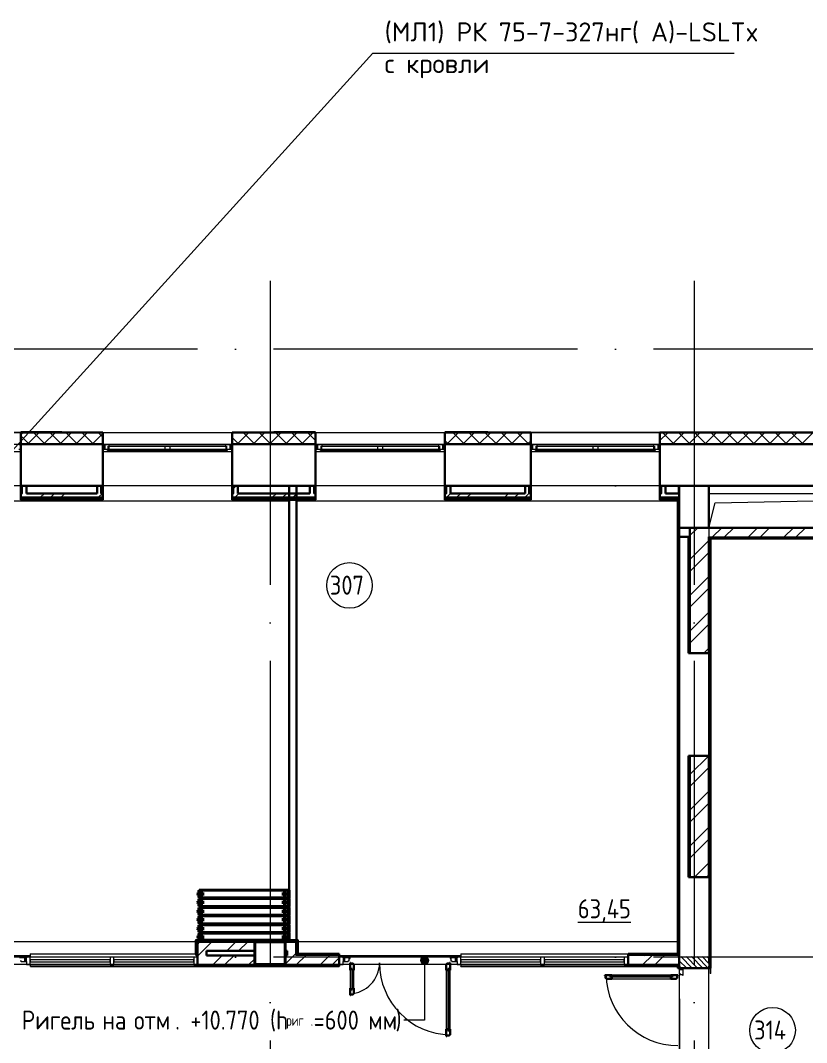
# Model space of a CAD drawing. Header units: millimetres. Extents: x -259793 to 503324, y -44556 to 93494.
# Drawn here: x 296682 to 307025, y -10289 to 3163 of the extents above; entities that cross this region are included whole.
import ezdxf

# ---------------------------------------------------------------- set-up
doc = ezdxf.new("R2010")
doc.units = ezdxf.units.MM
for name, pattern in [('ADSK_Линия сетки', [25, 20, -2.5, 0, -2.5]), ('ADSK_Сверху', [450, 300, -150]), ('ADSK_Штриховая_ш2 п1_5', [4.5, 3, -1.5])]:
    doc.linetypes.add(name, pattern=pattern)
for name, color, linetype, lineweight in [('_ Окна', 7, 'Continuous', 9), ('Аннотация', 7, 'Continuous', 18), ('Витраж', 7, 'Continuous', 9), ('Двери', 252, 'Continuous', 9), ('Линии', 7, 'Continuous', 9), ('Марки помещений', 252, 'Continuous', 20), ('Несущие колонны', 252, 'Continuous', 18), ('Обобщенные модели', 252, 'Continuous', 18), ('Ограждение', 252, 'Continuous', 9), ('Окна', 252, 'Continuous', 9), ('Оси', 252, 'Continuous', 9), ('Панели витража', 252, 'Continuous', 9), ('Перекрытие', 252, 'Continuous', 18), ('Стены внутренние', 7, 'Continuous', 18), ('Стены наружные', 7, 'Continuous', 18), ('Стены штриховка', 7, 'Continuous', 9)]:
    doc.layers.add(name, color=color, linetype=linetype, lineweight=lineweight)
doc.layers.add('Двери открывание', color=7, linetype='Continuous', lineweight=9, true_color=0xc0c0c0)
doc.layers.add('Радиофикация', color=7, linetype='Continuous')
doc.styles.add('GOST Common_2', font='', dxfattribs={"width": 0.9, "height": 250})
doc.styles.add('GOST Common_3', font='', dxfattribs={"height": 3.5})
doc.styles.add('Mipgost_5', font='', dxfattribs={"height": 250})
doc.styles.get('GOST Common_2').set_extended_font_data('GOST type B')
doc.styles.get('GOST Common_3').set_extended_font_data('GOST 2.304 type A')
doc.styles.get('Mipgost_5').set_extended_font_data('Mipgost')

# ---------------------------------------------------------------- blocks, each defined once
blk = doc.blocks.new('3 этаж')
at = {"layer": 'Аннотация', "lineweight": 9, "true_color": 0x636466}
h = blk.add_hatch(color=251, dxfattribs=at)
edge = h.paths.add_edge_path()
edge.add_arc((302000, -9207), 50, 0, 360)
at = {"color": 251, "lineweight": 18, "true_color": 0x636466}
for p, q in [((305741, -3063), (311746, -3063)), ((305823, -3185), (311746, -3063)), ((305741, -3513), (305823, -3185))]:
    blk.add_line(p, q, dxfattribs=at)
at = {"layer": '_ Окна', "color": 251, "true_color": 0x636466}
for p, q in [((296686, -2423), (296661, -2423)), ((296661, -2481), (296686, -2481)), ((297791, -2423), (297766, -2423)), ((297766, -2481), (297791, -2481)), ((297791, -2481), (297791, -2423)), ((299466, -2423), (299441, -2423)), ((299441, -2423), (299441, -2481)), ((299441, -2481), (299466, -2481)), ((300591, -2423), (300566, -2423)), ((300566, -2481), (300591, -2481)), ((300591, -2481), (300591, -2423)), ((302266, -2423), (302241, -2423)), ((302241, -2423), (302241, -2481)), ((302241, -2481), (302266, -2481)), ((303421, -2423), (303396, -2423)), ((303396, -2481), (303421, -2481)), ((303421, -2481), (303421, -2423)), ((305096, -2423), (305071, -2423)), ((305071, -2423), (305071, -2481)), ((305071, -2481), (305096, -2481))]:
    blk.add_line(p, q, dxfattribs=at)
at = {"layer": '_ Окна', "color": 251, "lineweight": 18, "true_color": 0x636466}
for p, q in [((297850, -2423), (297791, -2423)), ((297791, -2423), (297791, -2481)), ((297791, -2481), (297829, -2481)), ((297837, -2481), (297837, -2440)), ((297837, -2440), (297849, -2440)), ((297855, -2440), (297850, -2423)), ((299381, -2423), (299377, -2440)), ((299441, -2423), (299381, -2423)), ((299383, -2440), (299395, -2440)), ((299395, -2440), (299395, -2481)), ((299403, -2481), (299441, -2481)), ((299441, -2481), (299441, -2423)), ((300650, -2423), (300591, -2423)), ((300591, -2423), (300591, -2481)), ((300591, -2481), (300629, -2481)), ((300637, -2481), (300637, -2440)), ((300637, -2440), (300649, -2440)), ((300655, -2440), (300650, -2423)), ((302181, -2423), (302177, -2440)), ((302241, -2423), (302181, -2423)), ((302183, -2440), (302195, -2440)), ((302195, -2440), (302195, -2481)), ((302203, -2481), (302241, -2481)), ((302241, -2481), (302241, -2423)), ((303480, -2423), (303421, -2423)), ((303421, -2423), (303421, -2481)), ((303421, -2481), (303459, -2481)), ((303467, -2481), (303467, -2440)), ((303467, -2440), (303479, -2440)), ((303485, -2440), (303480, -2423)), ((305011, -2423), (305007, -2440)), ((305071, -2423), (305011, -2423)), ((305013, -2440), (305025, -2440)), ((305025, -2440), (305025, -2481)), ((305033, -2481), (305071, -2481)), ((305071, -2481), (305071, -2423))]:
    blk.add_line(p, q, dxfattribs=at)
at = {"layer": 'Аннотация', "color": 251, "lineweight": 9, "true_color": 0x636466}
for p, q in [((302000, -9207), (302000, -9993)), ((301735, -9993), (301728, -9993)), ((302000, -9993), (301735, -9993))]:
    blk.add_line(p, q, dxfattribs=at)
blk.add_circle((302000, -9207), 50, dxfattribs=at)
at = {"layer": 'Витраж', "color": 251, "lineweight": 18, "true_color": 0x636466, "extrusion": (0, 0, -1)}
for p, q in [((296811, -9163), (296761, -9163)), ((296761, -9163), (296761, -9173)), ((296761, -9223), (296761, -9263)), ((296761, -9263), (296811, -9263)), ((296811, -9263), (296811, -9163)), ((297911, -9163), (297861, -9163)), ((297861, -9163), (297861, -9263)), ((297861, -9263), (297911, -9263)), ((297911, -9263), (297911, -9163)), ((299011, -9163), (298961, -9163)), ((298961, -9163), (298961, -9263)), ((298961, -9263), (299011, -9263)), ((299011, -9263), (299011, -9163)), ((302476, -9163), (302426, -9163)), ((302426, -9163), (302426, -9173)), ((302426, -9223), (302426, -9263)), ((302426, -9263), (302476, -9263)), ((302476, -9263), (302476, -9163)), ((303576, -9163), (303526, -9163)), ((303526, -9163), (303526, -9263)), ((303526, -9263), (303576, -9263)), ((303576, -9263), (303576, -9163)), ((304676, -9163), (304626, -9163)), ((304626, -9163), (304626, -9263)), ((304626, -9263), (304676, -9263)), ((304676, -9263), (304676, -9163))]:
    blk.add_line(p, q, dxfattribs=at)
at = {"layer": 'Витраж', "color": 251, "true_color": 0x636466}
for p, q in [((297861, -9163), (296811, -9163)), ((297861, -9263), (296811, -9263)), ((298961, -9163), (297911, -9163)), ((298961, -9263), (297911, -9263)), ((303526, -9163), (302476, -9163)), ((303526, -9263), (302476, -9263)), ((304626, -9163), (303576, -9163)), ((304626, -9263), (303576, -9263))]:
    blk.add_line(p, q, dxfattribs=at)
at = {"layer": 'Витраж', "color": 251, "lineweight": 18, "true_color": 0x636466}
for p, q in [((300926, -9163), (300876, -9163)), ((300876, -9163), (300876, -9263)), ((300876, -9263), (300926, -9263)), ((300926, -9173), (300926, -9163)), ((300926, -9263), (300926, -9223))]:
    blk.add_line(p, q, dxfattribs=at)
at = {"layer": 'Двери', "color": 251, "true_color": 0x636466}
for p, q in [((296741, -9173), (296669, -9173)), ((296678, -9215), (296692, -9215)), ((296692, -9215), (296692, -9223)), ((296692, -9223), (296741, -9223)), ((296761, -9173), (296741, -9173)), ((296741, -9173), (296741, -9223)), ((296741, -9223), (296741, -9173)), ((296741, -9223), (296761, -9223)), ((296761, -9223), (296761, -9173)), ((300926, -9173), (300926, -9223)), ((300946, -9173), (300926, -9173)), ((300926, -9223), (300946, -9223)), ((300946, -9223), (300946, -9173)), ((301018, -9173), (300946, -9173)), ((300946, -9173), (300946, -9223)), ((300946, -9223), (300995, -9223)), ((300995, -9223), (300995, -9215)), ((300995, -9215), (301009, -9215)), ((301009, -9215), (301009, -9181)), ((301009, -9181), (301018, -9181)), ((301018, -9181), (301018, -9173)), ((302406, -9173), (302334, -9173)), ((302334, -9173), (302334, -9181)), ((302334, -9181), (302343, -9181)), ((302343, -9181), (302343, -9215)), ((302343, -9215), (302357, -9215)), ((302357, -9215), (302357, -9223)), ((302357, -9223), (302406, -9223)), ((302426, -9173), (302406, -9173)), ((302406, -9173), (302406, -9223)), ((302406, -9223), (302406, -9173)), ((302406, -9223), (302426, -9223)), ((302426, -9223), (302426, -9173)), ((301018, -9335), (301018, -9571)), ((301027, -9317), (301048, -9317)), ((301027, -9589), (301027, -9317)), ((301048, -9317), (301048, -9589)), ((301068, -9571), (301068, -9335)), ((302284, -9335), (302284, -10111)), ((302304, -9317), (302304, -10129)), ((302325, -9317), (302304, -9317)), ((302325, -10129), (302325, -9317)), ((302334, -10111), (302334, -9335)), ((304445, -9409), (305257, -9409)), ((304445, -9430), (304445, -9409)), ((305239, -9400), (304463, -9400)), ((305257, -9409), (305257, -9430)), ((305401, -9308), (305351, -9308)), ((305351, -9308), (305351, -9328)), ((305351, -9328), (305401, -9328)), ((305401, -9328), (305351, -9328)), ((305351, -9328), (305351, -9377)), ((305351, -9377), (305359, -9377)), ((305359, -9377), (305359, -9391)), ((305359, -9391), (305393, -9391)), ((305393, -9391), (305393, -9400)), ((305393, -9400), (305401, -9400)), ((305401, -9328), (305401, -9308)), ((305401, -9400), (305401, -9328)), ((305257, -9430), (304445, -9430)), ((304463, -9450), (305239, -9450)), ((301048, -9589), (301027, -9589)), ((302304, -10129), (302325, -10129))]:
    blk.add_line(p, q, dxfattribs=at)
at = {"layer": 'Двери', "color": 251, "lineweight": 30, "true_color": 0x636466}
for p, q in [((301026, -9241), (301018, -9241)), ((301018, -9241), (301018, -9335)), ((301026, -9250), (301026, -9241)), ((301060, -9250), (301026, -9250)), ((301060, -9259), (301060, -9250)), ((301068, -9259), (301060, -9259)), ((301068, -9335), (301068, -9259)), ((302292, -9259), (302284, -9259)), ((302284, -9259), (302284, -9335)), ((302292, -9250), (302292, -9259)), ((302326, -9250), (302292, -9250)), ((302334, -9241), (302326, -9241)), ((302326, -9241), (302326, -9250)), ((302334, -9335), (302334, -9241)), ((301027, -9335), (301018, -9335)), ((301027, -9317), (301027, -9335)), ((301048, -9317), (301027, -9317)), ((301048, -9335), (301048, -9317)), ((301068, -9335), (301048, -9335)), ((302284, -9335), (302304, -9335)), ((302304, -9335), (302304, -9317)), ((302304, -9317), (302325, -9317)), ((302325, -9317), (302325, -9335)), ((302325, -9335), (302334, -9335)), ((304463, -9400), (304369, -9400)), ((304369, -9400), (304369, -9408)), ((304369, -9408), (304378, -9408)), ((304378, -9408), (304378, -9442)), ((304445, -9409), (304463, -9409)), ((304445, -9430), (304445, -9409)), ((304463, -9409), (304463, -9400)), ((305333, -9400), (305239, -9400)), ((305239, -9409), (305239, -9400)), ((305257, -9409), (305239, -9409)), ((305257, -9430), (305257, -9409)), ((305324, -9442), (305324, -9408)), ((305324, -9408), (305333, -9408)), ((305333, -9408), (305333, -9400)), ((304378, -9442), (304387, -9442)), ((304387, -9442), (304387, -9450)), ((304387, -9450), (304463, -9450)), ((304463, -9430), (304445, -9430)), ((304463, -9450), (304463, -9430)), ((305239, -9430), (305257, -9430)), ((305239, -9450), (305239, -9430)), ((305239, -9450), (305315, -9450)), ((305315, -9450), (305315, -9442)), ((305315, -9442), (305324, -9442)), ((301018, -9571), (301018, -9665)), ((301027, -9571), (301018, -9571)), ((301018, -9665), (301026, -9665)), ((301026, -9665), (301026, -9656)), ((301026, -9656), (301060, -9656)), ((301027, -9589), (301027, -9571)), ((301048, -9589), (301027, -9589)), ((301048, -9571), (301048, -9589)), ((301068, -9571), (301048, -9571)), ((301060, -9656), (301060, -9647)), ((301060, -9647), (301068, -9647)), ((301068, -9647), (301068, -9571)), ((302284, -10111), (302284, -10205)), ((302284, -10111), (302304, -10111)), ((302284, -10205), (302292, -10205)), ((302292, -10205), (302292, -10196)), ((302292, -10196), (302326, -10196)), ((302304, -10111), (302304, -10129)), ((302304, -10129), (302325, -10129)), ((302325, -10111), (302334, -10111)), ((302325, -10129), (302325, -10111)), ((302326, -10196), (302326, -10187)), ((302326, -10187), (302334, -10187)), ((302334, -10187), (302334, -10111))]:
    blk.add_line(p, q, dxfattribs=at)
at = {"layer": 'Двери', "color": 251, "linetype": 'ADSK_Штриховая_ш2 п1_5', "true_color": 0x636466}
for p, q in [((305351, -9158), (305351, -9308)), ((305741, -9308), (305741, -9158)), ((305351, -9308), (305741, -9308))]:
    blk.add_line(p, q, dxfattribs=at)
at = {"layer": 'Двери', "color": 251, "linetype": 'Continuous', "lineweight": 18, "true_color": 0x636466}
for p, q in [((305449, -9308), (305351, -9211)), ((305378, -9308), (305351, -9281)), ((305519, -9308), (305369, -9158)), ((305590, -9308), (305440, -9158)), ((305661, -9308), (305511, -9158)), ((305731, -9308), (305581, -9158)), ((305741, -9247), (305652, -9158)), ((305741, -9176), (305723, -9158))]:
    blk.add_line(p, q, dxfattribs=at)
at = {"layer": 'Двери открывание', "color": 251, "true_color": 0x636466}
for centre, radius, start, end in [((301000, -9241), 406, 272.541, 0), ((302352, -9241), 946, 180, 268.9097), ((305333, -9382), 946, 181.0903, 270)]:
    blk.add_arc(centre, radius, start, end, dxfattribs=at)
at = {"layer": 'Линии', "color": 251, "linetype": 'ADSK_Сверху', "ltscale": 200, "true_color": 0x636466}
for p, q in [((305351, -8963), (294531, -8963)), ((305351, -9263), (294531, -9263))]:
    blk.add_line(p, q, dxfattribs=at)
at = {"layer": 'Марки помещений', "color": 251, "true_color": 0x636466}
for centre in [(301011, -4272), (306578, -10127)]:
    blk.add_circle(centre, 300, dxfattribs=at)
at = {"layer": 'Несущие колонны', "color": 251, "lineweight": 40, "true_color": 0x636466}
for p, q in [((299766, -8963), (300166, -8963)), ((299766, -9263), (299766, -8963)), ((300166, -8963), (299766, -8963)), ((299766, -8963), (299766, -9143)), ((300166, -8963), (300166, -9263)), ((300166, -9143), (300166, -8963)), ((300166, -9263), (299766, -9263)), ((299766, -9263), (300166, -9263))]:
    blk.add_line(p, q, dxfattribs=at)
at = {"layer": 'Несущие колонны', "color": 251, "true_color": 0x636466}
for p, q in [((299766, -9143), (299766, -9263)), ((300166, -9263), (300166, -9143))]:
    blk.add_line(p, q, dxfattribs=at)
at = {"layer": 'Обобщенные модели', "color": 251, "lineweight": 40, "true_color": 0x636466}
for p, q in [((299027, -8318), (299016, -8318)), ((299016, -8318), (299016, -8324)), ((299016, -8324), (299022, -8324)), ((299022, -8324), (299022, -8342)), ((299027, -8289), (299027, -8318)), ((299039, -8289), (299027, -8289)), ((300216, -8283), (299033, -8283)), ((299033, -8283), (299033, -8383)), ((299033, -8371), (299033, -8295)), ((299033, -8295), (299039, -8295)), ((299039, -8295), (299039, -8289)), ((299039, -8313), (299039, -8353)), ((299080, -8313), (299039, -8313)), ((299080, -8353), (299080, -8313)), ((300140, -8313), (300140, -8353)), ((300181, -8313), (300140, -8313)), ((300181, -8353), (300181, -8313)), ((300216, -8313), (300192, -8313)), ((300192, -8313), (300192, -8353)), ((300216, -8383), (300216, -8283)), ((300216, -8353), (300216, -8313)), ((299022, -8342), (299016, -8342)), ((299016, -8342), (299016, -8348)), ((299016, -8348), (299027, -8348)), ((299027, -8429), (299016, -8429)), ((299016, -8429), (299016, -8435)), ((299016, -8435), (299022, -8435)), ((299022, -8453), (299016, -8453)), ((299016, -8453), (299016, -8459)), ((299016, -8459), (299027, -8459)), ((299022, -8435), (299022, -8453)), ((299027, -8348), (299027, -8377)), ((299027, -8377), (299039, -8377)), ((299027, -8400), (299027, -8429)), ((299039, -8400), (299027, -8400)), ((299027, -8459), (299027, -8488)), ((299039, -8371), (299033, -8371)), ((299033, -8383), (300216, -8383)), ((300216, -8394), (299033, -8394)), ((299033, -8394), (299033, -8499)), ((299033, -8482), (299033, -8406)), ((299033, -8406), (299039, -8406)), ((299039, -8353), (299080, -8353)), ((299039, -8377), (299039, -8371)), ((299039, -8406), (299039, -8400)), ((299039, -8424), (299039, -8464)), ((299080, -8424), (299039, -8424)), ((299039, -8464), (299080, -8464)), ((299080, -8464), (299080, -8424)), ((300140, -8353), (300181, -8353)), ((300140, -8424), (300140, -8464)), ((300181, -8424), (300140, -8424)), ((300140, -8464), (300181, -8464)), ((300181, -8464), (300181, -8424)), ((300192, -8353), (300216, -8353)), ((300216, -8424), (300192, -8424)), ((300192, -8424), (300192, -8464)), ((300192, -8464), (300216, -8464)), ((300216, -8499), (300216, -8394)), ((300216, -8464), (300216, -8424)), ((299027, -8546), (299016, -8546)), ((299016, -8546), (299016, -8552)), ((299016, -8552), (299022, -8552)), ((299022, -8570), (299016, -8570)), ((299016, -8570), (299016, -8575)), ((299016, -8575), (299027, -8575)), ((299022, -8552), (299022, -8570)), ((299027, -8488), (299039, -8488)), ((299027, -8517), (299027, -8546)), ((299039, -8517), (299027, -8517)), ((299027, -8575), (299027, -8605)), ((299027, -8605), (299039, -8605)), ((299039, -8482), (299033, -8482)), ((299033, -8499), (300216, -8499)), ((300216, -8511), (299033, -8511)), ((299033, -8511), (299033, -8610)), ((299033, -8599), (299033, -8523)), ((299033, -8523), (299039, -8523)), ((299039, -8599), (299033, -8599)), ((299039, -8488), (299039, -8482)), ((299039, -8523), (299039, -8517)), ((299039, -8540), (299039, -8581)), ((299080, -8540), (299039, -8540)), ((299039, -8581), (299080, -8581)), ((299039, -8605), (299039, -8599)), ((299080, -8581), (299080, -8540)), ((300140, -8540), (300140, -8581)), ((300181, -8540), (300140, -8540)), ((300140, -8581), (300181, -8581)), ((300181, -8581), (300181, -8540)), ((300216, -8540), (300192, -8540)), ((300192, -8540), (300192, -8581)), ((300192, -8581), (300216, -8581)), ((300216, -8610), (300216, -8511)), ((300216, -8581), (300216, -8540)), ((299027, -8657), (299016, -8657)), ((299016, -8657), (299016, -8663)), ((299016, -8663), (299022, -8663)), ((299022, -8681), (299016, -8681)), ((299016, -8681), (299016, -8686)), ((299016, -8686), (299027, -8686)), ((299022, -8663), (299022, -8681)), ((299027, -8628), (299027, -8657)), ((299039, -8628), (299027, -8628)), ((299027, -8686), (299027, -8716)), ((299027, -8716), (299039, -8716)), ((299033, -8610), (300216, -8610)), ((300216, -8622), (299033, -8622)), ((299033, -8622), (299033, -8727)), ((299033, -8710), (299033, -8634)), ((299033, -8634), (299039, -8634)), ((299039, -8710), (299033, -8710)), ((299033, -8727), (300216, -8727)), ((300216, -8739), (299033, -8739)), ((299033, -8739), (299033, -8838)), ((299039, -8634), (299039, -8628)), ((299039, -8651), (299039, -8692)), ((299080, -8651), (299039, -8651)), ((299039, -8692), (299080, -8692)), ((299039, -8716), (299039, -8710)), ((299080, -8692), (299080, -8651)), ((300140, -8651), (300140, -8692)), ((300181, -8651), (300140, -8651)), ((300140, -8692), (300181, -8692)), ((300181, -8692), (300181, -8651)), ((300216, -8651), (300192, -8651)), ((300192, -8651), (300192, -8692)), ((300192, -8692), (300216, -8692)), ((300216, -8727), (300216, -8622)), ((300216, -8692), (300216, -8651)), ((300216, -8838), (300216, -8739)), ((299027, -8774), (299016, -8774)), ((299016, -8774), (299016, -8780)), ((299016, -8780), (299022, -8780)), ((299022, -8797), (299016, -8797)), ((299016, -8797), (299016, -8803)), ((299016, -8803), (299027, -8803)), ((299022, -8780), (299022, -8797)), ((299027, -8745), (299027, -8774)), ((299039, -8745), (299027, -8745)), ((299027, -8803), (299027, -8832)), ((299027, -8832), (299039, -8832)), ((299027, -8856), (299027, -8885)), ((299039, -8856), (299027, -8856)), ((299033, -8827), (299033, -8751)), ((299033, -8751), (299039, -8751)), ((299039, -8827), (299033, -8827)), ((299033, -8838), (300216, -8838)), ((300216, -8850), (299033, -8850)), ((299033, -8850), (299033, -8943)), ((299033, -8938), (299033, -8862)), ((299033, -8862), (299039, -8862)), ((299039, -8751), (299039, -8745)), ((299039, -8768), (299039, -8809)), ((299080, -8768), (299039, -8768)), ((299039, -8809), (299080, -8809)), ((299039, -8832), (299039, -8827)), ((299039, -8862), (299039, -8856)), ((299080, -8809), (299080, -8768)), ((300140, -8768), (300140, -8809)), ((300181, -8768), (300140, -8768)), ((300140, -8809), (300181, -8809)), ((300181, -8809), (300181, -8768)), ((300216, -8768), (300192, -8768)), ((300192, -8768), (300192, -8809)), ((300192, -8809), (300216, -8809)), ((300216, -8809), (300216, -8768)), ((300216, -8943), (300216, -8850)), ((299027, -8885), (299016, -8885)), ((299016, -8885), (299016, -8891)), ((299016, -8891), (299022, -8891)), ((299022, -8908), (299016, -8908)), ((299016, -8908), (299016, -8914)), ((299016, -8914), (299027, -8914)), ((299022, -8891), (299022, -8908)), ((299027, -8914), (299027, -8943)), ((299027, -8943), (299039, -8943)), ((299039, -8938), (299033, -8938)), ((299033, -8943), (300216, -8943)), ((299039, -8879), (299039, -8920)), ((299080, -8879), (299039, -8879)), ((299039, -8920), (299080, -8920)), ((299039, -8943), (299039, -8938)), ((299080, -8920), (299080, -8879)), ((300140, -8879), (300140, -8920)), ((300181, -8879), (300140, -8879)), ((300140, -8920), (300181, -8920)), ((300181, -8920), (300181, -8879)), ((300216, -8879), (300192, -8879)), ((300192, -8879), (300192, -8920)), ((300192, -8920), (300216, -8920)), ((300216, -8920), (300216, -8879))]:
    blk.add_line(p, q, dxfattribs=at)
at = {"layer": 'Ограждение', "color": 251, "true_color": 0x636466}
for p, q in [((296686, -2513), (294986, -2513)), ((299466, -2513), (297766, -2513)), ((302266, -2513), (300566, -2513)), ((305096, -2513), (303396, -2513)), ((296686, -2963), (294988, -2963)), ((299466, -2963), (297766, -2963)), ((302266, -2963), (300566, -2963)), ((305096, -2963), (303396, -2963)), ((305336, -2963), (305336, -3063)), ((300216, -3163), (294993, -3163)), ((296686, -3163), (294993, -3163)), ((296686, -3148), (296686, -3163)), ((297766, -3163), (297766, -3148)), ((299466, -3163), (297766, -3163)), ((299466, -3148), (299466, -3163)), ((305331, -3163), (300316, -3163)), ((300566, -3163), (300566, -3148)), ((302266, -3163), (300566, -3163)), ((302266, -3148), (302266, -3163)), ((303396, -3163), (303396, -3148)), ((305096, -3163), (303396, -3163)), ((305096, -3148), (305096, -3163)), ((305326, -3163), (305326, -9123)), ((305766, -3658), (305761, -3653)), ((305766, -9378), (305766, -3658)), ((305766, -3658), (311546, -3658)), ((298991, -8943), (298986, -8938)), ((298986, -8938), (298986, -9123)), ((299027, -8938), (298986, -8938)), ((300336, -8938), (300316, -8938)), ((300331, -8943), (300336, -8938)), ((300336, -9123), (300336, -8938)), ((296816, -9288), (296816, -9283)), ((296816, -9288), (300876, -9288)), ((300876, -9283), (300876, -9288)), ((302476, -9288), (302476, -9283)), ((302476, -9288), (305326, -9288)), ((305326, -9288), (305331, -9283)), ((305326, -9288), (305326, -9308)), ((305331, -9308), (305326, -9308)), ((305756, -9308), (305756, -9378)), ((305766, -9378), (305756, -9378))]:
    blk.add_line(p, q, dxfattribs=at)
at = {"layer": 'Окна', "color": 251, "true_color": 0x636466}
for p, q in [((297829, -2481), (298601, -2481)), ((297829, -2498), (297829, -2481)), ((298601, -2498), (297829, -2498)), ((297849, -2440), (298581, -2440)), ((297849, -2481), (297849, -2440)), ((299381, -2423), (297850, -2423)), ((298581, -2440), (298651, -2440)), ((298581, -2440), (298581, -2481)), ((298601, -2481), (298631, -2481)), ((298601, -2481), (298601, -2498)), ((298631, -2498), (298601, -2498)), ((298631, -2481), (299403, -2481)), ((298631, -2498), (298631, -2481)), ((299403, -2498), (298631, -2498)), ((298651, -2440), (299383, -2440)), ((298651, -2481), (298651, -2440)), ((299383, -2440), (299383, -2481)), ((299403, -2481), (299403, -2498)), ((300629, -2481), (301401, -2481)), ((300629, -2498), (300629, -2481)), ((301401, -2498), (300629, -2498)), ((300649, -2440), (301381, -2440)), ((300649, -2481), (300649, -2440)), ((302181, -2423), (300650, -2423)), ((301381, -2440), (301451, -2440)), ((301381, -2440), (301381, -2481)), ((301401, -2481), (301431, -2481)), ((301401, -2481), (301401, -2498)), ((301431, -2498), (301401, -2498)), ((301431, -2481), (302203, -2481)), ((301431, -2498), (301431, -2481)), ((302203, -2498), (301431, -2498)), ((301451, -2440), (302183, -2440)), ((301451, -2481), (301451, -2440)), ((302183, -2440), (302183, -2481)), ((302203, -2481), (302203, -2498)), ((303459, -2481), (304231, -2481)), ((303459, -2498), (303459, -2481)), ((304231, -2498), (303459, -2498)), ((303479, -2440), (304211, -2440)), ((303479, -2481), (303479, -2440)), ((305011, -2423), (303480, -2423)), ((304211, -2440), (304281, -2440)), ((304211, -2440), (304211, -2481)), ((304231, -2481), (304261, -2481)), ((304231, -2481), (304231, -2498)), ((304261, -2498), (304231, -2498)), ((304261, -2481), (305033, -2481)), ((304261, -2498), (304261, -2481)), ((305033, -2498), (304261, -2498)), ((304281, -2440), (305013, -2440)), ((304281, -2481), (304281, -2440)), ((305013, -2440), (305013, -2481)), ((305033, -2481), (305033, -2498))]:
    blk.add_line(p, q, dxfattribs=at)
at = {"layer": 'Оси', "color": 251, "linetype": 'ADSK_Линия сетки', "ltscale": 200, "true_color": 0x636466}
for p, q in [((299966, -263), (299966, -31390)), ((305546, -263), (305546, -31390)), ((314013, -1163), (237074, -1163)), ((314013, -2963), (237074, -2963)), ((314013, -9163), (237074, -9163))]:
    blk.add_line(p, q, dxfattribs=at)
at = {"layer": 'Панели витража', "color": 251, "lineweight": 18, "true_color": 0x636466}
for p, q in [((297861, -9201), (296811, -9201)), ((296811, -9201), (296811, -9226)), ((296811, -9226), (297861, -9226)), ((297861, -9226), (297861, -9201)), ((298961, -9201), (297911, -9201)), ((297911, -9201), (297911, -9226)), ((297911, -9226), (298961, -9226)), ((298961, -9226), (298961, -9201)), ((303526, -9201), (302476, -9201)), ((302476, -9201), (302476, -9226)), ((302476, -9226), (303526, -9226)), ((303526, -9226), (303526, -9201)), ((304626, -9201), (303576, -9201)), ((303576, -9201), (303576, -9226)), ((303576, -9226), (304626, -9226)), ((304626, -9226), (304626, -9201))]:
    blk.add_line(p, q, dxfattribs=at)
at = {"layer": 'Перекрытие', "color": 251, "true_color": 0x636466}
for p, q in [((305741, -3063), (311746, -3063)), ((305351, -9377), (305351, -10739))]:
    blk.add_line(p, q, dxfattribs=at)
at = {"layer": 'Стены внутренние', "color": 251, "true_color": 0x636466}
for p, q in [((294986, -2261), (296686, -2261)), ((297766, -2261), (299466, -2261)), ((300566, -2261), (302266, -2261)), ((303396, -2261), (305096, -2261)), ((294986, -2413), (296686, -2413)), ((297766, -2413), (299466, -2413)), ((300566, -2413), (302266, -2413)), ((303396, -2413), (305096, -2413)), ((305741, -6513), (305741, -5163)), ((305351, -9278), (305351, -9308)), ((305741, -9713), (305741, -9308)), ((305356, -9713), (305351, -9713)), ((305741, -9713), (305736, -9713))]:
    blk.add_line(p, q, dxfattribs=at)
at = {"layer": 'Стены внутренние', "color": 251, "lineweight": 30, "true_color": 0x636466}
for p, q in [((296686, -2261), (296686, -2963)), ((297766, -2261), (297226, -2261)), ((297766, -2963), (297766, -2261)), ((299466, -2261), (299466, -2963)), ((300566, -2261), (299466, -2261)), ((300566, -2963), (300566, -2261)), ((302266, -2261), (302266, -2963)), ((303396, -2261), (302831, -2261)), ((303396, -2963), (303396, -2261)), ((305096, -2261), (305096, -2963)), ((312448, -2261), (305096, -2261)), ((297766, -2413), (296686, -2413)), ((300566, -2413), (299466, -2413)), ((303396, -2413), (302266, -2413)), ((312296, -2413), (305096, -2413)), ((296761, -2963), (297691, -2963)), ((299541, -2963), (300491, -2963)), ((302341, -2963), (303321, -2963)), ((305171, -2963), (311746, -2963)), ((305351, -2963), (305351, -3063)), ((305741, -3513), (305741, -2963)), ((305351, -3513), (305491, -3513)), ((305471, -3633), (305351, -3633)), ((305471, -5163), (305471, -3633)), ((305741, -5163), (305471, -5163)), ((305471, -6513), (305741, -6513)), ((305471, -8113), (305471, -6513)), ((305741, -8113), (305471, -8113)), ((305351, -9308), (305741, -9308))]:
    blk.add_line(p, q, dxfattribs=at)
at = {"layer": 'Стены внутренние', "color": 251, "linetype": 'Continuous', "lineweight": 9, "true_color": 0x636466}
for p, q in [((296688, -2289), (296713, -2263)), ((296707, -2263), (296706, -2261)), ((296775, -2413), (296925, -2263)), ((297009, -2413), (296859, -2263)), ((296987, -2413), (297137, -2263)), ((297221, -2413), (297071, -2263)), ((297176, -2263), (297175, -2261)), ((297199, -2413), (297349, -2263)), ((297433, -2413), (297283, -2263)), ((297411, -2413), (297561, -2263)), ((297645, -2413), (297495, -2263)), ((297624, -2413), (297764, -2273)), ((297680, -2261), (297679, -2263)), ((297764, -2320), (297707, -2263)), ((297763, -2263), (297762, -2261)), ((297766, -2268), (297764, -2265)), ((299468, -2266), (299471, -2263)), ((299533, -2413), (299683, -2263)), ((299766, -2413), (299616, -2263)), ((299745, -2413), (299895, -2263)), ((299978, -2413), (299828, -2263)), ((299957, -2413), (300107, -2263)), ((300191, -2413), (300041, -2263)), ((300169, -2413), (300319, -2263)), ((300403, -2413), (300253, -2263)), ((300381, -2413), (300531, -2263)), ((300566, -2364), (300465, -2263)), ((300496, -2261), (300494, -2263)), ((302291, -2413), (302441, -2263)), ((302373, -2261), (302371, -2263)), ((302524, -2413), (302374, -2263)), ((302456, -2263), (302455, -2261)), ((302503, -2413), (302653, -2263)), ((302736, -2413), (302586, -2263)), ((302715, -2413), (302865, -2263)), ((302948, -2413), (302798, -2263)), ((302927, -2413), (303077, -2263)), ((303160, -2413), (303010, -2263)), ((303042, -2263), (303041, -2261)), ((303139, -2413), (303289, -2263)), ((303373, -2413), (303223, -2263)), ((305096, -2366), (305198, -2263)), ((305282, -2413), (305132, -2263)), ((305188, -2261), (305187, -2263)), ((305260, -2413), (305410, -2263)), ((305494, -2413), (305344, -2263)), ((305423, -2261), (305422, -2263)), ((305472, -2413), (305622, -2263)), ((305706, -2413), (305556, -2263)), ((305685, -2413), (305835, -2263)), ((305918, -2413), (305768, -2263)), ((305858, -2263), (305857, -2261)), ((305897, -2413), (306047, -2263)), ((306130, -2413), (305980, -2263)), ((306109, -2413), (306259, -2263)), ((306342, -2413), (306192, -2263)), ((306321, -2413), (306471, -2263)), ((306555, -2413), (306405, -2263)), ((306533, -2413), (306683, -2263)), ((306767, -2413), (306617, -2263)), ((306745, -2413), (306895, -2263)), ((306979, -2413), (306829, -2263)), ((306831, -2261), (306830, -2263)), ((306914, -2263), (306913, -2261)), ((306957, -2413), (307107, -2263)), ((296686, -2299), (296688, -2299)), ((296796, -2413), (296688, -2305)), ((299554, -2413), (299468, -2327)), ((302312, -2413), (302266, -2367)), ((303351, -2413), (303396, -2369)), ((303394, -2299), (303396, -2299))]:
    blk.add_line(p, q, dxfattribs=at)
at = {"layer": 'Стены наружные', "color": 251, "true_color": 0x636466}
for p, q in [((294986, -2256), (296686, -2256)), ((297226, -2256), (297766, -2256)), ((297766, -2256), (297766, -2261)), ((302831, -2256), (305661, -2256)), ((305661, -2261), (305661, -2256)), ((305343, -2978), (305336, -2978)), ((305343, -2963), (305343, -2978)), ((305741, -8113), (305741, -9308)), ((295211, -9143), (296811, -9143)), ((296811, -9123), (296811, -9163)), ((296811, -9123), (298991, -9123)), ((299766, -9263), (299766, -9143)), ((300166, -9143), (300166, -9263)), ((300876, -9143), (302476, -9143)), ((302476, -9123), (302476, -9163)), ((302476, -9123), (304676, -9123)), ((296761, -9263), (296669, -9263)), ((296811, -9263), (296811, -9283)), ((301018, -9263), (300926, -9263)), ((302284, -9263), (301068, -9263)), ((302426, -9263), (302334, -9263)), ((302476, -9263), (302476, -9283)), ((299011, -9283), (296811, -9283)), ((304676, -9283), (302476, -9283)), ((305356, -10739), (305356, -9713)), ((305736, -9713), (305736, -10808))]:
    blk.add_line(p, q, dxfattribs=at)
at = {"layer": 'Стены наружные', "color": 251, "lineweight": 30, "true_color": 0x636466}
for p, q in [((297226, -2256), (296686, -2256)), ((296686, -2256), (296686, -2261)), ((296686, -2261), (297226, -2261)), ((297226, -2261), (297226, -2256)), ((300566, -2256), (300016, -2256)), ((300016, -2256), (300016, -2261)), ((300566, -2261), (300566, -2256)), ((302831, -2256), (302266, -2256)), ((302266, -2256), (302266, -2261)), ((302266, -2261), (302831, -2261)), ((302831, -2261), (302831, -2256)), ((296686, -2963), (296686, -3148)), ((296761, -2963), (296686, -2963)), ((296761, -3063), (296761, -2963)), ((297691, -3063), (296761, -3063)), ((297691, -2963), (297691, -3063)), ((297766, -2963), (297691, -2963)), ((297766, -3148), (297766, -2963)), ((299466, -2963), (299466, -3148)), ((299541, -2963), (299466, -2963)), ((299541, -3063), (299541, -2963)), ((300491, -3063), (299541, -3063)), ((300216, -2963), (300216, -8948)), ((300316, -8948), (300316, -2963)), ((300491, -2963), (300491, -3063)), ((300566, -2963), (300491, -2963)), ((300566, -3148), (300566, -2963)), ((302266, -2963), (302266, -3148)), ((302341, -2963), (302266, -2963)), ((302341, -3063), (302341, -2963)), ((303321, -3063), (302341, -3063)), ((303321, -2963), (303321, -3063)), ((303396, -2963), (303321, -2963)), ((303396, -3148), (303396, -2963)), ((305096, -2963), (305096, -3148)), ((305171, -2963), (305096, -2963)), ((305171, -3063), (305171, -2963)), ((305351, -3063), (305171, -3063)), ((305351, -9278), (305351, -3063)), ((296686, -3148), (297766, -3148)), ((299466, -3148), (300566, -3148)), ((302266, -3148), (303396, -3148)), ((305096, -3148), (305331, -3148)), ((305331, -3143), (305336, -3143)), ((305331, -3148), (305331, -9123)), ((305336, -3143), (305336, -9128)), ((305491, -3513), (305491, -5163)), ((311731, -3513), (305491, -3513)), ((305741, -5163), (305741, -3633)), ((305756, -3653), (305756, -3648)), ((311566, -3648), (305756, -3648)), ((305761, -3653), (311561, -3653)), ((305761, -9308), (305761, -3653)), ((305491, -6513), (305491, -8113)), ((305741, -8113), (305741, -6513)), ((300331, -8943), (298991, -8943)), ((298991, -8943), (298991, -9128)), ((300326, -8948), (298996, -8948)), ((298996, -9143), (298996, -8948)), ((299011, -8963), (300311, -8963)), ((299011, -9283), (299011, -8963)), ((299766, -9083), (299766, -8963)), ((300166, -8963), (300166, -9083)), ((300311, -9143), (300311, -8963)), ((300326, -9128), (300326, -8948)), ((300331, -9123), (300331, -8943)), ((298991, -9128), (298996, -9128)), ((298996, -9143), (299011, -9143)), ((299131, -9083), (299766, -9083)), ((299131, -9143), (299131, -9083)), ((299766, -9143), (299131, -9143)), ((300166, -9083), (300191, -9083)), ((300191, -9143), (300166, -9143)), ((300191, -9083), (300191, -9143)), ((300876, -9123), (300331, -9123)), ((300876, -9283), (300876, -9123)), ((304676, -9123), (304676, -9283)), ((305331, -9123), (304676, -9123)), ((305336, -9128), (305331, -9128)), ((305351, -9143), (305336, -9143)), ((300166, -9263), (299766, -9263)), ((305331, -9278), (305336, -9278)), ((299011, -9283), (300876, -9283)), ((304676, -9283), (305331, -9283)), ((305331, -9283), (305331, -9308)), ((305331, -9308), (305351, -9308)), ((305741, -9308), (305761, -9308))]:
    blk.add_line(p, q, dxfattribs=at)
at = {"layer": 'Стены наружные', "color": 251, "linetype": 'Continuous', "lineweight": 9, "true_color": 0x636466}
for p, q in [((296706, -2261), (296706, -2261)), ((297175, -2261), (297172, -2256)), ((300498, -2256), (300496, -2261)), ((302375, -2257), (302373, -2261)), ((302455, -2261), (302452, -2256)), ((296947, -3113), (296997, -3063)), ((297082, -3113), (297132, -3063)), ((297217, -3113), (297267, -3063)), ((297710, -3113), (297760, -3063)), ((299491, -2994), (299522, -2963)), ((299507, -3113), (299557, -3063)), ((300000, -3113), (300050, -3063)), ((300135, -3113), (300185, -3063)), ((300270, -3113), (300320, -3063)), ((302277, -3063), (302278, -3062)), ((302278, -3062), (302291, -3050)), ((302290, -3113), (302340, -3063)), ((302340, -3063), (302341, -3063)), ((302425, -3113), (302475, -3063)), ((302560, -3113), (302610, -3063)), ((303053, -3113), (303103, -3063)), ((303188, -3113), (303238, -3063)), ((303321, -2981), (303338, -2963)), ((303323, -3113), (303373, -3063)), ((303371, -3030), (303383, -3018)), ((303383, -3018), (303396, -3005)), ((305096, -3002), (305108, -2990)), ((305108, -2990), (305121, -2977)), ((296686, -3138), (296699, -3126)), ((296699, -3126), (296711, -3113)), ((296747, -3148), (296752, -3143)), ((296818, -3148), (296823, -3143)), ((296889, -3148), (296894, -3143)), ((296894, -3143), (296899, -3138)), ((296899, -3138), (296911, -3126)), ((296911, -3126), (296924, -3113)), ((296959, -3148), (296964, -3143)), ((297030, -3148), (297035, -3143)), ((297101, -3148), (297106, -3143)), ((297111, -3138), (297123, -3126)), ((297123, -3126), (297136, -3113)), ((297171, -3148), (297176, -3143)), ((297242, -3148), (297247, -3143)), ((297313, -3148), (297318, -3143)), ((297318, -3143), (297323, -3138)), ((297323, -3138), (297335, -3126)), ((297335, -3126), (297348, -3113)), ((297384, -3148), (297389, -3143)), ((297454, -3148), (297459, -3143)), ((297525, -3148), (297530, -3143)), ((297535, -3138), (297548, -3126)), ((297548, -3126), (297560, -3113)), ((297596, -3148), (297601, -3143)), ((297666, -3148), (297671, -3143)), ((297737, -3148), (297742, -3143)), ((297742, -3143), (297747, -3138)), ((297747, -3138), (297760, -3126)), ((297760, -3126), (297766, -3120)), ((299466, -3117), (299469, -3113)), ((299505, -3148), (299510, -3143)), ((299576, -3148), (299581, -3143)), ((299646, -3148), (299651, -3143)), ((299656, -3138), (299669, -3126)), ((299669, -3126), (299681, -3113)), ((299717, -3148), (299722, -3143)), ((299788, -3148), (299793, -3143)), ((299858, -3148), (299863, -3143)), ((299863, -3143), (299868, -3138)), ((299868, -3138), (299881, -3126)), ((299881, -3126), (299893, -3113)), ((299929, -3148), (299934, -3143)), ((300000, -3148), (300005, -3143)), ((300071, -3148), (300076, -3143)), ((300081, -3138), (300093, -3126)), ((300093, -3126), (300106, -3113)), ((300141, -3148), (300146, -3143)), ((300212, -3148), (300217, -3143)), ((300283, -3148), (300288, -3143)), ((300288, -3143), (300293, -3138)), ((300293, -3138), (300305, -3126)), ((300305, -3126), (300318, -3113)), ((300353, -3148), (300358, -3143)), ((300424, -3148), (300429, -3143)), ((300495, -3148), (300500, -3143)), ((300505, -3138), (300517, -3126)), ((300517, -3126), (300530, -3113)), ((300566, -3148), (300566, -3148)), ((302266, -3145), (302268, -3143)), ((302333, -3148), (302338, -3143)), ((302404, -3148), (302409, -3143)), ((302409, -3143), (302414, -3138)), ((302414, -3138), (302427, -3126)), ((302427, -3126), (302439, -3113)), ((302475, -3148), (302480, -3143)), ((302545, -3148), (302550, -3143)), ((302616, -3148), (302621, -3143)), ((302626, -3138), (302639, -3126)), ((302639, -3126), (302651, -3113)), ((302687, -3148), (302692, -3143)), ((302758, -3148), (302763, -3143)), ((302828, -3148), (302833, -3143)), ((302833, -3143), (302838, -3138)), ((302838, -3138), (302851, -3126)), ((302851, -3126), (302863, -3113)), ((302899, -3148), (302904, -3143)), ((302970, -3148), (302975, -3143)), ((303040, -3148), (303045, -3143)), ((303050, -3138), (303063, -3126)), ((303063, -3126), (303075, -3113)), ((303111, -3148), (303116, -3143)), ((303182, -3148), (303187, -3143)), ((303253, -3148), (303258, -3143)), ((303258, -3143), (303263, -3138)), ((303263, -3138), (303275, -3126)), ((303275, -3126), (303288, -3113)), ((303323, -3148), (303328, -3143)), ((303394, -3148), (303396, -3147)), ((305096, -3144), (305096, -3143)), ((305162, -3148), (305167, -3143)), ((305172, -3138), (305184, -3126)), ((305184, -3126), (305197, -3113)), ((305232, -3148), (305237, -3143)), ((305303, -3148), (305308, -3143)), ((305331, -3192), (305336, -3187)), ((305336, -3187), (305351, -3172)), ((305343, -3113), (305351, -3106)), ((305331, -3262), (305336, -3257)), ((305331, -3333), (305336, -3328)), ((305331, -3404), (305336, -3399)), ((305331, -3474), (305336, -3469)), ((305331, -3545), (305336, -3540)), ((305331, -3616), (305336, -3611)), ((305336, -3611), (305351, -3596)), ((305491, -3617), (305595, -3513)), ((305789, -3633), (305909, -3513)), ((305946, -3633), (306066, -3513)), ((306260, -3633), (306380, -3513)), ((306417, -3633), (306537, -3513)), ((306732, -3633), (306852, -3513)), ((306889, -3633), (307009, -3513)), ((305331, -3687), (305336, -3682)), ((305331, -3757), (305336, -3752)), ((305491, -3932), (305741, -3682)), ((305756, -3686), (305761, -3681)), ((305756, -3757), (305761, -3752)), ((305788, -3653), (305793, -3648)), ((305859, -3653), (305864, -3648)), ((305930, -3653), (305935, -3648)), ((306000, -3653), (306005, -3648)), ((306071, -3653), (306076, -3648)), ((306142, -3653), (306147, -3648)), ((306212, -3653), (306217, -3648)), ((306282, -3648), (306282, -3633)), ((306283, -3653), (306288, -3648)), ((306354, -3653), (306359, -3648)), ((306425, -3653), (306430, -3648)), ((306495, -3653), (306500, -3648)), ((306566, -3653), (306571, -3648)), ((306637, -3653), (306642, -3648)), ((306707, -3653), (306712, -3648)), ((306778, -3653), (306783, -3648)), ((306849, -3653), (306854, -3648)), ((306882, -3648), (306882, -3633)), ((306919, -3653), (306924, -3648)), ((306990, -3653), (306995, -3648)), ((305331, -3828), (305336, -3823)), ((305331, -3899), (305336, -3894)), ((305491, -4089), (305741, -3839)), ((305756, -3827), (305761, -3822)), ((305756, -3898), (305761, -3893)), ((305331, -3969), (305336, -3964)), ((305331, -4040), (305336, -4035)), ((305336, -4035), (305351, -4020)), ((305756, -3969), (305761, -3964)), ((305756, -4039), (305761, -4034)), ((305331, -4111), (305336, -4106)), ((305491, -4403), (305741, -4153)), ((305741, -4054), (305756, -4039)), ((305756, -4110), (305761, -4105)), ((305331, -4182), (305336, -4177)), ((305331, -4252), (305336, -4247)), ((305756, -4181), (305761, -4176)), ((305756, -4251), (305761, -4246)), ((305331, -4323), (305336, -4318)), ((305331, -4394), (305336, -4389)), ((305491, -4560), (305741, -4310)), ((305756, -4322), (305761, -4317)), ((305756, -4393), (305761, -4388)), ((305331, -4464), (305336, -4459)), ((305331, -4535), (305336, -4530)), ((305336, -4459), (305351, -4444)), ((305741, -4479), (305756, -4464)), ((305756, -4464), (305761, -4459)), ((305756, -4534), (305761, -4529)), ((305331, -4606), (305336, -4601)), ((305331, -4676), (305336, -4671)), ((305491, -4874), (305741, -4624)), ((305756, -4605), (305761, -4600)), ((305756, -4676), (305761, -4671)), ((305331, -4747), (305336, -4742)), ((305331, -4818), (305336, -4813)), ((305491, -5032), (305741, -4782)), ((305756, -4746), (305761, -4741)), ((305756, -4817), (305761, -4812)), ((305331, -4889), (305336, -4884)), ((305331, -4959), (305336, -4954)), ((305336, -4884), (305351, -4869)), ((305741, -4903), (305756, -4888)), ((305756, -4888), (305761, -4883)), ((305756, -4959), (305761, -4954)), ((305331, -5030), (305336, -5025)), ((305331, -5101), (305336, -5096)), ((305673, -5163), (305741, -5096)), ((305756, -5029), (305761, -5024)), ((305756, -5100), (305761, -5095)), ((305331, -5171), (305336, -5166)), ((305331, -5242), (305336, -5237)), ((305756, -5171), (305761, -5166)), ((305756, -5241), (305761, -5236)), ((305331, -5313), (305336, -5308)), ((305331, -5384), (305336, -5379)), ((305336, -5308), (305351, -5293)), ((305741, -5327), (305756, -5312)), ((305756, -5312), (305761, -5307)), ((305756, -5383), (305761, -5378)), ((305331, -5454), (305336, -5449)), ((305756, -5454), (305761, -5449)), ((305331, -5525), (305336, -5520)), ((305331, -5596), (305336, -5591)), ((305756, -5524), (305761, -5519)), ((305756, -5595), (305761, -5590)), ((305331, -5666), (305336, -5661)), ((305331, -5737), (305336, -5732)), ((305336, -5732), (305351, -5717)), ((305741, -5751), (305756, -5736)), ((305756, -5666), (305761, -5661)), ((305756, -5736), (305761, -5731)), ((305331, -5808), (305336, -5803)), ((305331, -5879), (305336, -5874)), ((305756, -5807), (305761, -5802)), ((305756, -5878), (305761, -5873)), ((305331, -5949), (305336, -5944)), ((305331, -6020), (305336, -6015)), ((305756, -5949), (305761, -5944)), ((305756, -6019), (305761, -6014)), ((305331, -6091), (305336, -6086)), ((305331, -6161), (305336, -6156)), ((305336, -6156), (305351, -6141)), ((305741, -6176), (305756, -6161)), ((305756, -6090), (305761, -6085)), ((305756, -6161), (305761, -6156)), ((305331, -6232), (305336, -6227)), ((305331, -6303), (305336, -6298)), ((305756, -6231), (305761, -6226)), ((305756, -6302), (305761, -6297)), ((305331, -6374), (305336, -6369)), ((305331, -6444), (305336, -6439)), ((305756, -6373), (305761, -6368)), ((305756, -6444), (305761, -6439)), ((305331, -6515), (305336, -6510)), ((305331, -6586), (305336, -6581)), ((305336, -6581), (305351, -6566)), ((305491, -6760), (305738, -6513)), ((305741, -6600), (305756, -6585)), ((305756, -6514), (305761, -6509)), ((305756, -6585), (305761, -6580)), ((305331, -6656), (305336, -6651)), ((305331, -6727), (305336, -6722)), ((305491, -6917), (305741, -6667)), ((305756, -6656), (305761, -6651)), ((305756, -6726), (305761, -6721)), ((305331, -6798), (305336, -6793)), ((305756, -6797), (305761, -6792)), ((305331, -6869), (305336, -6864)), ((305331, -6939), (305336, -6934)), ((305336, -7005), (305351, -6990)), ((305491, -7232), (305741, -6982)), ((305756, -6868), (305761, -6863)), ((305756, -6938), (305761, -6933)), ((305331, -7010), (305336, -7005)), ((305331, -7081), (305336, -7076)), ((305741, -7024), (305756, -7009)), ((305756, -7009), (305761, -7004)), ((305756, -7080), (305761, -7075)), ((305331, -7151), (305336, -7146)), ((305331, -7222), (305336, -7217)), ((305491, -7389), (305741, -7139)), ((305756, -7151), (305761, -7146)), ((305756, -7221), (305761, -7216)), ((305331, -7293), (305336, -7288)), ((305331, -7363), (305336, -7358)), ((305756, -7292), (305761, -7287)), ((305756, -7363), (305761, -7358)), ((305331, -7434), (305336, -7429)), ((305331, -7505), (305336, -7500)), ((305336, -7429), (305351, -7414)), ((305491, -7703), (305741, -7453)), ((305741, -7448), (305756, -7433)), ((305756, -7433), (305761, -7428)), ((305756, -7504), (305761, -7499)), ((305331, -7576), (305336, -7571)), ((305331, -7646), (305336, -7641)), ((305491, -7860), (305741, -7610)), ((305756, -7575), (305761, -7570)), ((305756, -7646), (305761, -7641)), ((305331, -7717), (305336, -7712)), ((305331, -7788), (305336, -7783)), ((305756, -7716), (305761, -7711)), ((305756, -7787), (305761, -7782)), ((305331, -7858), (305336, -7853)), ((305331, -7929), (305336, -7924)), ((305336, -7853), (305351, -7838)), ((305552, -8113), (305741, -7925)), ((305741, -7873), (305756, -7858)), ((305756, -7858), (305761, -7853)), ((305756, -7928), (305761, -7923)), ((305331, -8000), (305336, -7995)), ((305331, -8071), (305336, -8066)), ((305756, -7999), (305761, -7994)), ((305756, -8070), (305761, -8065)), ((305331, -8141), (305336, -8136)), ((305709, -8113), (305741, -8082)), ((305756, -8141), (305761, -8136)), ((305331, -8212), (305336, -8207)), ((305331, -8283), (305336, -8278)), ((305336, -8278), (305351, -8263)), ((305741, -8297), (305756, -8282)), ((305756, -8211), (305761, -8206)), ((305756, -8282), (305761, -8277)), ((305331, -8353), (305336, -8348)), ((305331, -8424), (305336, -8419)), ((305756, -8353), (305761, -8348)), ((305756, -8423), (305761, -8418)), ((305331, -8495), (305336, -8490)), ((305331, -8566), (305336, -8561)), ((305756, -8494), (305761, -8489)), ((305756, -8565), (305761, -8560)), ((305331, -8636), (305336, -8631)), ((305331, -8707), (305336, -8702)), ((305336, -8702), (305351, -8687)), ((305741, -8721), (305756, -8706)), ((305756, -8636), (305761, -8631)), ((305756, -8706), (305761, -8701)), ((305331, -8778), (305336, -8773)), ((305331, -8848), (305336, -8843)), ((305756, -8777), (305761, -8772)), ((305756, -8848), (305761, -8843)), ((298991, -8966), (298996, -8961)), ((299008, -8948), (299013, -8943)), ((299011, -8997), (299044, -8963)), ((299079, -8948), (299084, -8943)), ((299082, -9083), (299202, -8963)), ((299135, -8963), (299150, -8948)), ((299150, -8948), (299155, -8943)), ((299220, -8948), (299225, -8943)), ((299291, -8948), (299296, -8943)), ((299362, -8948), (299367, -8943)), ((299396, -9083), (299516, -8963)), ((299432, -8948), (299437, -8943)), ((299503, -8948), (299508, -8943)), ((299553, -9083), (299673, -8963)), ((299559, -8963), (299574, -8948)), ((299574, -8948), (299579, -8943)), ((299645, -8948), (299650, -8943)), ((299715, -8948), (299720, -8943)), ((299786, -8948), (299791, -8943)), ((299857, -8948), (299862, -8943)), ((299927, -8948), (299932, -8943)), ((299983, -8963), (299998, -8948)), ((299998, -8948), (300003, -8943)), ((300069, -8948), (300074, -8943)), ((300140, -8948), (300145, -8943)), ((300210, -8948), (300215, -8943)), ((300281, -8948), (300286, -8943)), ((300326, -8974), (300331, -8969)), ((305331, -8919), (305336, -8914)), ((305331, -8990), (305336, -8985)), ((305756, -8918), (305761, -8913)), ((305756, -8989), (305761, -8984)), ((298991, -9037), (298996, -9032)), ((298991, -9107), (298996, -9102)), ((298996, -9102), (299011, -9087)), ((299011, -9154), (299022, -9143)), ((299022, -9143), (299082, -9083)), ((299216, -9263), (299336, -9143)), ((299373, -9263), (299493, -9143)), ((300166, -9257), (300279, -9143)), ((300279, -9143), (300311, -9111)), ((300311, -9060), (300326, -9045)), ((300316, -9263), (300436, -9143)), ((300326, -9045), (300331, -9040)), ((300326, -9116), (300331, -9111)), ((300384, -9128), (300389, -9123)), ((300455, -9128), (300460, -9123)), ((300525, -9128), (300530, -9123)), ((300596, -9128), (300601, -9123)), ((300630, -9263), (300750, -9143)), ((300652, -9143), (300667, -9128)), ((300667, -9128), (300672, -9123)), ((300737, -9128), (300742, -9123)), ((300808, -9128), (300813, -9123)), ((304676, -9147), (304679, -9143)), ((304697, -9128), (304702, -9123)), ((304768, -9128), (304773, -9123)), ((304839, -9128), (304844, -9123)), ((304873, -9263), (304993, -9143)), ((304894, -9143), (304909, -9128)), ((304909, -9128), (304914, -9123)), ((304980, -9128), (304985, -9123)), ((305031, -9263), (305151, -9143)), ((305051, -9128), (305056, -9123)), ((305121, -9128), (305126, -9123)), ((305192, -9128), (305197, -9123)), ((305263, -9128), (305268, -9123)), ((305319, -9143), (305334, -9128)), ((305331, -9061), (305336, -9056)), ((305334, -9128), (305336, -9126)), ((305336, -9126), (305351, -9111)), ((305741, -9146), (305756, -9131)), ((305756, -9060), (305761, -9055)), ((305756, -9131), (305761, -9126)), ((299027, -9283), (299032, -9278)), ((299097, -9283), (299102, -9278)), ((299168, -9283), (299173, -9278)), ((299239, -9283), (299244, -9278)), ((299244, -9278), (299259, -9263)), ((299310, -9283), (299315, -9278)), ((299380, -9283), (299385, -9278)), ((299451, -9283), (299456, -9278)), ((299522, -9283), (299527, -9278)), ((299592, -9283), (299597, -9278)), ((299663, -9283), (299668, -9278)), ((299668, -9278), (299683, -9263)), ((299687, -9263), (299766, -9185)), ((299734, -9283), (299739, -9278)), ((299805, -9283), (299810, -9278)), ((299875, -9283), (299880, -9278)), ((299946, -9283), (299951, -9278)), ((300017, -9283), (300022, -9278)), ((300087, -9283), (300092, -9278)), ((300092, -9278), (300107, -9263)), ((300158, -9283), (300163, -9278)), ((300229, -9283), (300234, -9278)), ((300300, -9283), (300305, -9278)), ((300370, -9283), (300375, -9278)), ((300441, -9283), (300446, -9278)), ((300512, -9283), (300517, -9278)), ((300517, -9278), (300532, -9263)), ((300582, -9283), (300587, -9278)), ((300653, -9283), (300658, -9278)), ((300724, -9283), (300729, -9278)), ((300787, -9263), (300876, -9175)), ((300795, -9283), (300800, -9278)), ((300865, -9283), (300870, -9278)), ((304684, -9283), (304689, -9278)), ((304754, -9283), (304759, -9278)), ((304759, -9278), (304774, -9263)), ((304825, -9283), (304830, -9278)), ((304896, -9283), (304901, -9278)), ((304966, -9283), (304971, -9278)), ((305037, -9283), (305042, -9278)), ((305108, -9283), (305113, -9278)), ((305179, -9283), (305184, -9278)), ((305184, -9278), (305199, -9263)), ((305249, -9283), (305254, -9278)), ((305320, -9283), (305325, -9278)), ((305345, -9263), (305351, -9258)), ((305756, -9201), (305761, -9196)), ((305756, -9272), (305761, -9267))]:
    blk.add_line(p, q, dxfattribs=at)
at = {"layer": 'Стены штриховка', "color": 251, "true_color": 0x636466}
for p, q in [((297764, -2263), (296688, -2263)), ((296688, -2263), (296688, -2337)), ((297764, -2337), (297764, -2263)), ((300564, -2263), (299468, -2263)), ((299468, -2263), (299468, -2337)), ((300564, -2337), (300564, -2263)), ((303394, -2263), (302268, -2263)), ((302268, -2263), (302268, -2337)), ((303394, -2337), (303394, -2263)), ((312448, -2263), (305098, -2263)), ((305098, -2263), (305098, -2337)), ((296686, -2337), (296688, -2337)), ((297764, -2337), (297766, -2337)), ((299466, -2337), (299468, -2337)), ((300564, -2337), (300566, -2337)), ((302266, -2337), (302268, -2337)), ((303394, -2337), (303396, -2337)), ((305096, -2337), (305098, -2337)), ((296686, -3063), (296711, -3063)), ((296698, -3063), (296698, -2963)), ((296711, -3063), (296711, -2963)), ((297741, -3063), (297741, -2963)), ((297741, -3063), (297766, -3063)), ((297753, -3063), (297753, -2963)), ((299466, -3063), (299491, -3063)), ((299478, -3063), (299478, -2963)), ((299491, -3063), (299491, -2963)), ((300541, -3063), (300541, -2963)), ((300541, -3063), (300566, -3063)), ((300553, -3063), (300553, -2963)), ((302266, -3063), (302291, -3063)), ((302278, -3063), (302278, -2963)), ((302291, -3063), (302291, -2963)), ((303371, -3063), (303371, -2963)), ((303371, -3063), (303396, -3063)), ((303383, -3063), (303383, -2963)), ((305096, -3063), (305121, -3063)), ((305108, -3063), (305108, -2963)), ((305121, -3063), (305121, -2963)), ((297766, -3113), (296686, -3113)), ((297766, -3126), (296686, -3126)), ((297766, -3138), (296686, -3138)), ((296686, -3143), (297766, -3143)), ((300566, -3113), (299466, -3113)), ((300566, -3126), (299466, -3126)), ((300566, -3138), (299466, -3138)), ((299466, -3143), (300566, -3143)), ((303396, -3113), (302266, -3113)), ((303396, -3126), (302266, -3126)), ((303396, -3138), (302266, -3138)), ((302266, -3143), (303396, -3143)), ((305351, -3113), (305096, -3113)), ((305351, -3126), (305096, -3126)), ((305351, -3138), (305096, -3138)), ((305096, -3143), (305331, -3143)), ((305741, -3513), (305741, -3633)), ((305741, -3633), (311566, -3633)), ((305756, -3648), (305741, -3648)), ((305756, -9308), (305756, -3653)), ((300876, -9143), (300311, -9143)), ((300876, -9128), (300326, -9128)), ((305331, -9128), (304676, -9128)), ((305336, -9143), (304676, -9143)), ((299011, -9263), (299766, -9263)), ((299011, -9278), (300876, -9278)), ((300166, -9263), (300876, -9263)), ((304676, -9263), (305351, -9263)), ((304676, -9278), (305331, -9278)), ((305336, -9278), (305336, -9308))]:
    blk.add_line(p, q, dxfattribs=at)
at = {"layer": 'Аннотация', "color": 251, "true_color": 0x636466, "width": 0.9}
for s, height, style, p in [('Ригель', 250, 'GOST Common_2', (296699, -10118)), ('на', 250, 'GOST Common_2', (297759, -10118)), ('отм', 250, 'GOST Common_2', (298176, -10118)), ('. +10.770 (h', 250, 'GOST Common_2', (298717, -10118)), ('=600', 250, 'GOST Common_2', (300539, -10118)), ('мм', 250, 'GOST Common_2', (301259, -10118)), (')', 250, 'GOST Common_2', (301617, -10118)), ('риг', 138.8, 'GOST Common_3', (300180, -10068)), ('.', 139, 'GOST Common_3', (300501, -10068))]:
    blk.add_text(s, height=height, dxfattribs=dict(at, style=style)).set_placement(p)
at = {"layer": 'Марки помещений', "color": 251, "true_color": 0x636466, "style": 'GOST Common_2', "width": 0.9}
for s, p in [('307', (300753, -4394)), ('%%U63,45', (304016, -8653)), ('314', (306335, -10249))]:
    blk.add_text(s, height=250, dxfattribs=at).set_placement(p)

msp = doc.modelspace()

# ---------------------------------------------------------------- linework, layer by layer
at = {"layer": 'Радиофикация', "color": 7, "lineweight": 9}
msp.add_lwpolyline([(292420.19066, -7075.46013), (301317.19066, 2731.68702), (306074.19066, 2731.68702)], dxfattribs=at)

# ---------------------------------------------------------------- block references
msp.add_blockref('3 этаж', (0, 0))

# ---------------------------------------------------------------- texts
at = {"layer": 'Радиофикация', "color": 7, "lineweight": 9, "insert": (301473.6794, 3136.83731), "char_height": 250, "width": 6351.5527543, "attachment_point": 1, "style": 'Mipgost_5'}
msp.add_mtext('{\\fISOCPEUR|b0|i0|c204|p34;\\C256;(МЛ1) РК 75-7-327нг( А)-LSLTx\\Pс кровли}', dxfattribs=at)

doc.saveas('drawing.dxf')
